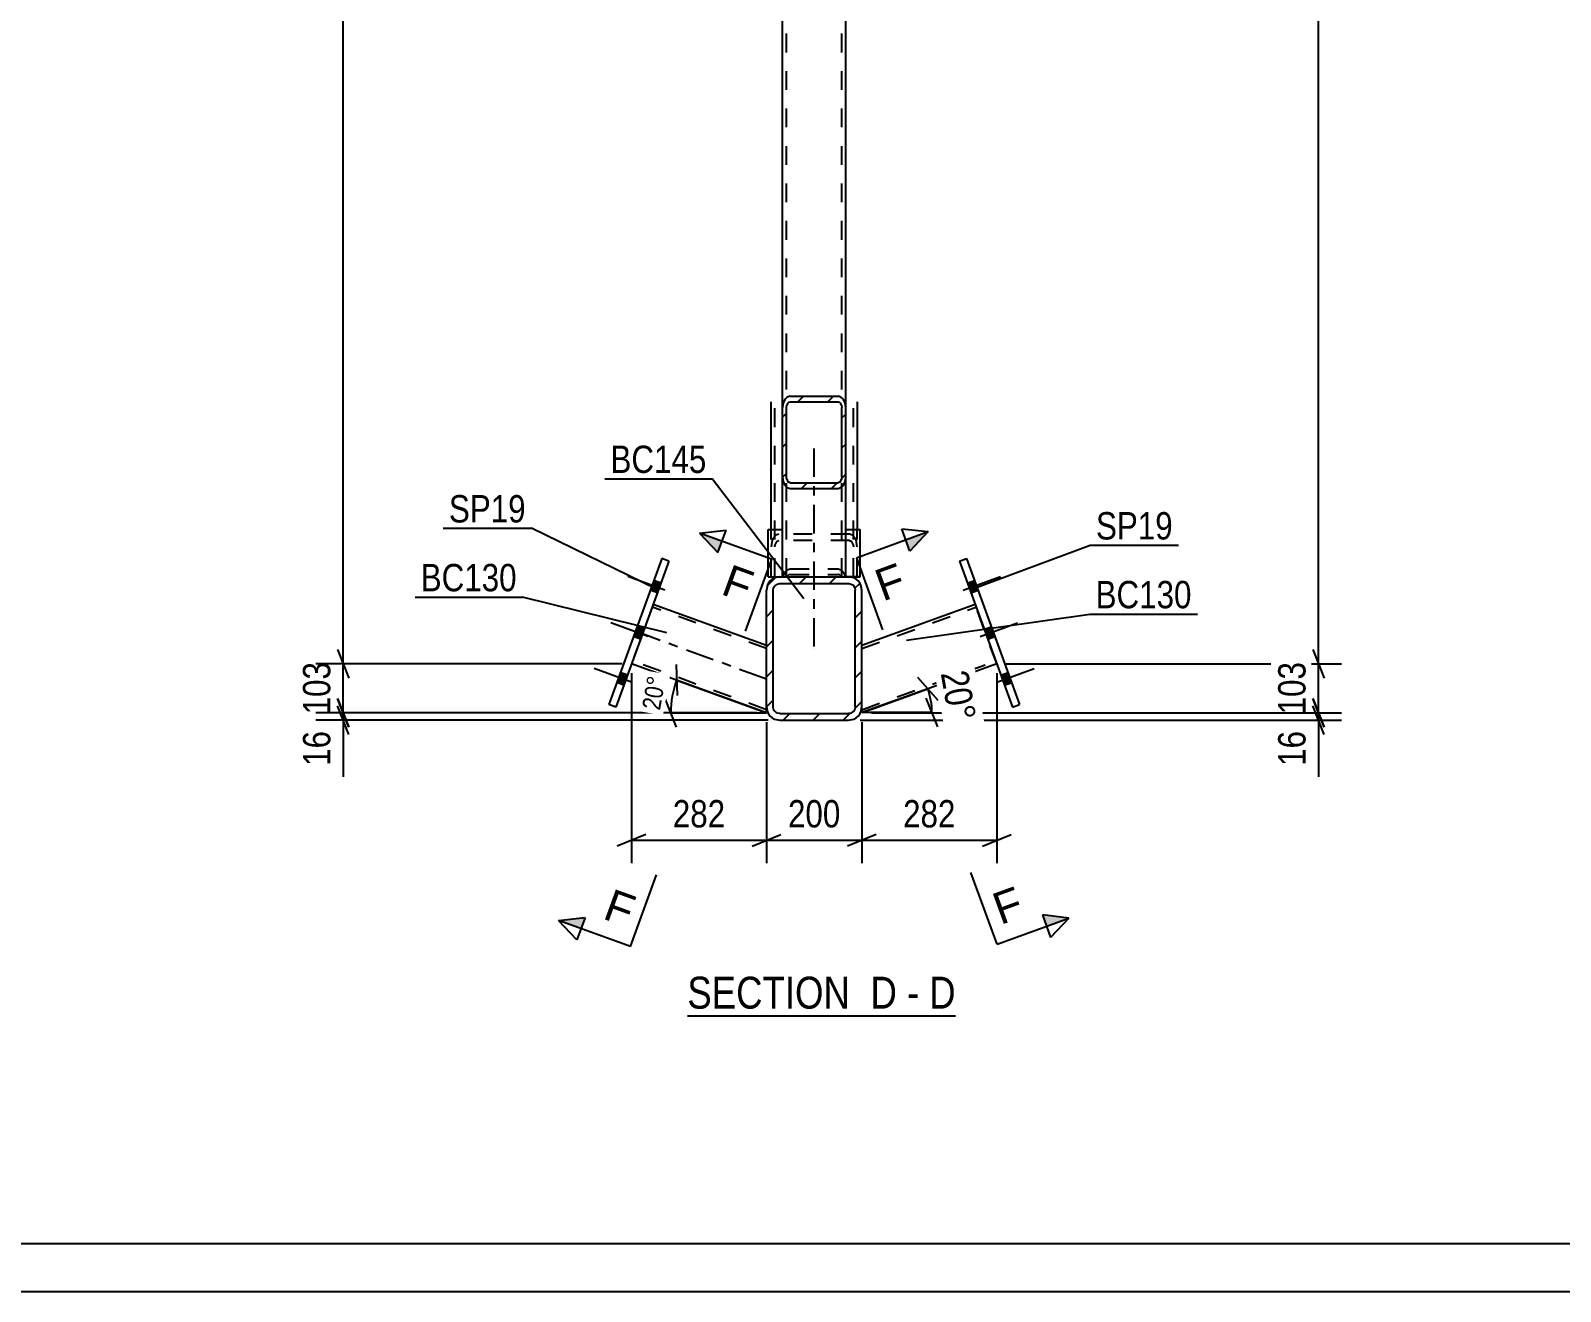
# Model space of a CAD drawing. Header units: millimetres. Extents: x 0 to 1189, y 0 to 841.
# Drawn here: x 160 to 320.1, y 0 to 131.9 of the extents above; entities that cross this region are included whole.
import ezdxf

# ---------------------------------------------------------------- set-up
doc = ezdxf.new("R2010")
doc.units = ezdxf.units.MM
doc.linetypes.add('DXK_LINE_DOT2', pattern=[3.9198, 1.9599, -1.9599])
doc.linetypes.add('DXK_LINE_DOT3', pattern=[5.9187, 2.979, -0.9799, 0.9799, -0.9799])
doc.styles.add('Arial', font='ARIAL.TTF', dxfattribs={"height": 0.2})
doc.styles.add('Arial Narrow', font='ARIALN.TTF', dxfattribs={"height": 0.2})

# ---------------------------------------------------------------- blocks, each defined once
blk = doc.blocks.new('Unknown-717048625-1133')
at = {"color": 5, "linetype": 'Continuous'}
for p, q in [((5, 5), (1184, 5)), ((0, 0), (1189, 0))]:
    blk.add_line(p, q, dxfattribs=at)
blk = doc.blocks.new('Unknown-717048625-15 - 2085')
at = {"color": 6, "linetype": 'Continuous'}
blk.add_line((228.74, 28.84), (256.81, 28.84), dxfattribs=at)
at = {"color": 0, "linetype": 'Continuous'}
for points in [[(246.85, 29.59), (246.85, 33.09), (228.74, 33.09), (228.74, 29.59)], [(250.67, 29.59), (250.67, 33.09), (247.9, 33.09), (247.9, 29.59)], [(252.99, 29.59), (252.99, 33.09), (251.72, 33.09), (251.72, 29.59)], [(256.81, 29.59), (256.81, 33.09), (254.04, 33.09), (254.04, 29.59)]]:
    blk.add_wipeout(points, dxfattribs=at)
at = {"color": 7, "linetype": 'Continuous', "style": 'Arial Narrow'}
for s, p in [('SECTION ', (228.74, 29.59)), ('D', (247.9, 29.59)), ('D', (254.04, 29.59)), ('-', (251.72, 29.59))]:
    blk.add_text(s, height=3.34, dxfattribs=at).set_placement(p)
blk = doc.blocks.new('Part-717048625-2093 - 2085')
at = {"color": 2, "linetype": 'Continuous'}
for p, q in [((237.51, 79.74), (237.51, 93.09)), ((246.51, 93.09), (246.51, 79.74))]:
    blk.add_line(p, q, dxfattribs=at)
at = {"color": 7, "linetype": 'DXK_LINE_DOT2'}
for p, q in [((237.91, 74.77), (237.91, 93.09)), ((246.11, 74.77), (246.11, 93.09)), ((237.51, 74.77), (237.51, 79.74)), ((238.31, 79.24), (238, 79.14)), ((238.15, 78.52), (238.31, 78.57)), ((245.71, 79.24), (238.31, 79.24)), ((245.71, 78.57), (238.31, 78.57)), ((246.01, 79.14), (245.71, 79.24)), ((245.71, 78.57), (245.86, 78.52)), ((246.51, 74.77), (246.51, 79.74)), ((237.57, 78.41), (237.51, 77.9)), ((237.91, 77.9), (237.94, 78.15)), ((246.08, 78.15), (246.11, 77.9)), ((246.51, 77.9), (246.45, 78.41)), ((237.51, 74.77), (246.51, 74.77))]:
    blk.add_line(p, q, dxfattribs=at)
for centre, radius, start, end in [((238.78, 78.18), 1.23, 129.1199, 169.1906), ((238.54, 78.04), 0.616, 129.1199, 169.1906), ((245.47, 78.04), 0.616, 10.8094, 50.8801), ((245.24, 78.18), 1.23, 10.8094, 50.8801)]:
    blk.add_arc(centre, radius, start, end, dxfattribs=at)
blk = doc.blocks.new('Part-717048625-2126 - 2085')
at = {"color": 7, "linetype": 'DXK_LINE_DOT2'}
for p, q in [((245.31, 219.27), (238.71, 219.27)), ((238.71, 219.27), (238.77, 219.27)), ((238.71, 201.54), (238.71, 219.27)), ((239.11, 74.77), (239.11, 219.27)), ((244.91, 74.77), (244.91, 219.27)), ((245.31, 201.54), (245.31, 219.27)), ((238.71, 74.77), (238.71, 92.5)), ((245.31, 74.77), (245.31, 92.5)), ((238.71, 74.77), (245.31, 74.77)), ((238.71, 74.77), (238.77, 74.77))]:
    blk.add_line(p, q, dxfattribs=at)
at = {"color": 2, "linetype": 'Continuous'}
for p, q in [((238.71, 92.5), (238.71, 201.54)), ((245.31, 92.5), (245.31, 201.54))]:
    blk.add_line(p, q, dxfattribs=at)
blk = doc.blocks.new('Part-717048625-2124 - 2085')
at = {"color": 7, "linetype": 'DXK_LINE_DOT2'}
for p, q in [((225.17, 71.89), (222.91, 65.69)), ((237.01, 67.26), (225.07, 71.61)), ((237.01, 61.17), (237.01, 67.58)), ((237.01, 67.24), (237.01, 67.26)), ((237.01, 60.87), (223.01, 65.97))]:
    blk.add_line(p, q, dxfattribs=at)
at = {"color": 2, "linetype": 'Continuous'}
for p, q in [((237.01, 67.58), (225.17, 71.89)), ((222.91, 65.69), (237.01, 60.56)), ((237.01, 60.56), (237.01, 61.17))]:
    blk.add_line(p, q, dxfattribs=at)
at = {"color": 7, "linetype": 'DXK_LINE_DOT3'}
blk.add_line((237.01, 64.07), (224.04, 68.79), dxfattribs=at)
blk = doc.blocks.new('Bolt-717048625-2161 - 2085')
at = {"linetype": 'Continuous'}
for points in [[(225.61, 73.09), (225.98, 74.12), (225.23, 74.39), (224.85, 73.36)], [(225.61, 73.09), (225.98, 74.12), (225.23, 74.39), (224.85, 73.36)], [(225.61, 73.09), (225.98, 74.12), (225.23, 74.39), (224.85, 73.36)], [(223.84, 68.25), (224.22, 69.28), (223.47, 69.55), (223.09, 68.52)], [(223.84, 68.25), (224.22, 69.28), (223.47, 69.55), (223.09, 68.52)], [(222.1, 63.45), (222.48, 64.49), (221.72, 64.76), (221.35, 63.73)], [(222.1, 63.45), (222.48, 64.49), (221.72, 64.76), (221.35, 63.73)], [(222.1, 63.45), (222.48, 64.49), (221.72, 64.76), (221.35, 63.73)]]:
    blk.add_hatch(color=1, dxfattribs=at).paths.add_polyline_path(points)
at = {"color": 1, "linetype": 'Continuous'}
for p, q in [((226.4, 73.38), (222.5, 74.8)), ((226.4, 73.38), (222.5, 74.8)), ((226.4, 73.38), (222.5, 74.8)), ((225.98, 74.12), (225.23, 74.39)), ((225.98, 74.12), (225.23, 74.39)), ((225.98, 74.12), (225.23, 74.39)), ((225.61, 73.09), (224.85, 73.36)), ((225.61, 73.09), (224.85, 73.36)), ((225.61, 73.09), (224.85, 73.36)), ((224.64, 68.54), (220.74, 69.96)), ((224.64, 68.54), (220.74, 69.96)), ((224.22, 69.28), (223.47, 69.55)), ((224.22, 69.28), (223.47, 69.55)), ((223.84, 68.25), (223.09, 68.52)), ((223.84, 68.25), (223.09, 68.52)), ((222.9, 63.75), (219, 65.17)), ((222.9, 63.75), (219, 65.17)), ((222.9, 63.75), (219, 65.17)), ((222.48, 64.49), (221.72, 64.76)), ((222.48, 64.49), (221.72, 64.76)), ((222.48, 64.49), (221.72, 64.76)), ((222.1, 63.45), (221.35, 63.73)), ((222.1, 63.45), (221.35, 63.73)), ((222.1, 63.45), (221.35, 63.73))]:
    blk.add_line(p, q, dxfattribs=at)
blk = doc.blocks.new('Part-717048625-2169 - 2085')
at = {"linetype": 'Continuous'}
h = blk.add_hatch(dxfattribs=at)
h.set_pattern_fill('', scale=0.7, style=0, pattern_type=0)
h.set_pattern_definition([(45, (238.7076, 85.198), (-1.57154, 1.57154), [])])
h.paths.add_polyline_path([(238.71, 92.5), (238.71, 85.2), (238.77, 84.75), (238.94, 84.37), (239.2, 84.12), (239.51, 84.03), (244.51, 84.03), (244.81, 84.12), (245.07, 84.37), (245.25, 84.75), (245.31, 85.2), (245.31, 92.5), (245.25, 92.94), (245.07, 93.32), (244.81, 93.58), (244.51, 93.66), (239.51, 93.66), (239.2, 93.58), (238.94, 93.32), (238.77, 92.94)])
h.paths.add_polyline_path([(239.22, 92.91), (239.35, 93.04), (239.51, 93.08), (244.51, 93.08), (244.66, 93.04), (244.79, 92.91), (244.88, 92.72), (244.91, 92.5), (244.91, 85.2), (244.88, 84.97), (244.79, 84.79), (244.66, 84.66), (244.51, 84.61), (239.51, 84.61), (239.35, 84.66), (239.22, 84.79), (239.14, 84.97), (239.11, 85.2), (239.11, 92.5), (239.14, 92.72)])
at = {"color": 2, "linetype": 'Continuous'}
for p, q in [((238.77, 92.94), (238.71, 92.5)), ((239.51, 93.66), (239.2, 93.58)), ((239.35, 93.04), (239.51, 93.08)), ((239.51, 93.66), (244.51, 93.66)), ((239.51, 93.08), (244.51, 93.08)), ((244.81, 93.58), (244.51, 93.66)), ((244.51, 93.08), (244.66, 93.04)), ((245.31, 92.5), (245.25, 92.94)), ((238.71, 85.2), (238.71, 92.5)), ((239.11, 92.5), (239.14, 92.72)), ((239.11, 85.2), (239.11, 92.5)), ((244.88, 92.72), (244.91, 92.5)), ((244.91, 85.2), (244.91, 92.5)), ((245.31, 85.2), (245.31, 92.5)), ((238.71, 74.77), (238.71, 85.2)), ((238.71, 85.2), (238.77, 84.75)), ((239.14, 84.97), (239.11, 85.2)), ((244.91, 85.2), (244.88, 84.97)), ((245.25, 84.75), (245.31, 85.2)), ((245.31, 74.77), (245.31, 85.2)), ((239.2, 84.12), (239.51, 84.03)), ((239.51, 84.61), (239.35, 84.66)), ((239.51, 84.61), (244.51, 84.61)), ((239.51, 84.03), (244.51, 84.03)), ((244.66, 84.66), (244.51, 84.61)), ((244.51, 84.03), (244.81, 84.12))]:
    blk.add_line(p, q, dxfattribs=at)
at = {"color": 7, "linetype": 'DXK_LINE_DOT2'}
for p, q in [((238.71, 85.2), (238.71, 92.5)), ((239.11, 74.77), (239.11, 92.5)), ((244.91, 74.77), (244.91, 92.5)), ((245.31, 85.2), (245.31, 92.5)), ((239.2, 75.51), (239.51, 75.6)), ((239.51, 75.6), (244.51, 75.6)), ((244.51, 75.6), (244.81, 75.51)), ((238.71, 74.77), (245.31, 74.77)), ((238.75, 74.77), (238.77, 74.87)), ((239.19, 74.77), (239.2, 74.79)), ((239.2, 74.79), (239.22, 74.84)), ((239.35, 74.97), (239.22, 74.84)), ((239.51, 75.01), (239.35, 74.97)), ((239.51, 75.01), (244.51, 75.01)), ((244.66, 74.97), (244.51, 75.01)), ((244.79, 74.84), (244.66, 74.97)), ((244.82, 74.77), (244.79, 74.84)), ((245.25, 74.87), (245.26, 74.77))]:
    blk.add_line(p, q, dxfattribs=at)
at = {"color": 7, "linetype": 'DXK_LINE_DOT3'}
blk.add_line((242.01, 67.48), (242.01, 88.85), dxfattribs=at)
at = {"color": 2, "linetype": 'Continuous'}
for centre, radius, start, end in [((239.8, 92.7), 1.06, 124.4664, 166.7051), ((239.66, 92.6), 0.532, 124.4664, 166.7051), ((244.36, 92.6), 0.532, 13.2949, 55.5336), ((244.21, 92.7), 1.06, 13.2949, 55.5336), ((239.66, 85.1), 0.532, 193.2949, 235.5336), ((244.36, 85.1), 0.532, 304.4664, 346.7051), ((239.8, 85), 1.06, 193.2949, 235.5336), ((244.21, 85), 1.06, 304.4664, 346.7051)]:
    blk.add_arc(centre, radius, start, end, dxfattribs=at)
at = {"color": 7, "linetype": 'DXK_LINE_DOT2'}
for centre, start, end in [((239.8, 74.63), 124.4664, 166.7051), ((244.21, 74.63), 13.2949, 55.5336)]:
    blk.add_arc(centre, 1.06, start, end, dxfattribs=at)
blk = doc.blocks.new('Bolt-717048625-2176 - 2085')
at = {"linetype": 'Continuous'}
for points in [[(259.16, 73.36), (258.78, 74.39), (258.03, 74.12), (258.41, 73.09)], [(259.16, 73.36), (258.78, 74.39), (258.03, 74.12), (258.41, 73.09)], [(259.16, 73.36), (258.78, 74.39), (258.03, 74.12), (258.41, 73.09)], [(260.92, 68.52), (260.55, 69.55), (259.79, 69.28), (260.17, 68.25)], [(260.92, 68.52), (260.55, 69.55), (259.79, 69.28), (260.17, 68.25)], [(262.67, 63.73), (262.29, 64.76), (261.54, 64.49), (261.92, 63.45)], [(262.67, 63.73), (262.29, 64.76), (261.54, 64.49), (261.92, 63.45)], [(262.67, 63.73), (262.29, 64.76), (261.54, 64.49), (261.92, 63.45)]]:
    blk.add_hatch(color=1, dxfattribs=at).paths.add_polyline_path(points)
at = {"color": 1, "linetype": 'Continuous'}
for p, q in [((257.61, 73.38), (261.51, 74.8)), ((257.61, 73.38), (261.51, 74.8)), ((257.61, 73.38), (261.51, 74.8)), ((258.03, 74.12), (258.78, 74.39)), ((258.03, 74.12), (258.78, 74.39)), ((258.03, 74.12), (258.78, 74.39)), ((258.41, 73.09), (259.16, 73.36)), ((258.41, 73.09), (259.16, 73.36)), ((258.41, 73.09), (259.16, 73.36)), ((259.37, 68.54), (263.27, 69.96)), ((259.37, 68.54), (263.27, 69.96)), ((259.79, 69.28), (260.55, 69.55)), ((259.79, 69.28), (260.55, 69.55)), ((260.17, 68.25), (260.92, 68.52)), ((260.17, 68.25), (260.92, 68.52)), ((261.12, 63.75), (265.02, 65.17)), ((261.12, 63.75), (265.02, 65.17)), ((261.12, 63.75), (265.02, 65.17)), ((261.54, 64.49), (262.29, 64.76)), ((261.54, 64.49), (262.29, 64.76)), ((261.54, 64.49), (262.29, 64.76)), ((261.92, 63.45), (262.67, 63.73)), ((261.92, 63.45), (262.67, 63.73)), ((261.92, 63.45), (262.67, 63.73))]:
    blk.add_line(p, q, dxfattribs=at)
blk = doc.blocks.new('Part-717048625-2195 - 2085')
at = {"color": 2, "linetype": 'Continuous'}
for p, q in [((258.85, 71.89), (247.01, 67.58)), ((247.01, 60.56), (261.1, 65.69)), ((247.01, 60.6), (247.01, 61.17)), ((247.01, 60.56), (247.01, 60.6))]:
    blk.add_line(p, q, dxfattribs=at)
at = {"color": 7, "linetype": 'DXK_LINE_DOT2'}
for p, q in [((247.01, 67.26), (258.95, 71.61)), ((261.1, 65.69), (258.85, 71.89)), ((247.01, 61.17), (247.01, 67.58)), ((247.01, 67.24), (247.01, 67.26)), ((247.01, 60.87), (261, 65.97))]:
    blk.add_line(p, q, dxfattribs=at)
blk = doc.blocks.new('Part-717048625-7406 - 2085')
at = {"color": 2, "linetype": 'Continuous'}
for p, q in [((237.21, 74.77), (237.21, 79.74)), ((237.21, 79.74), (238.71, 79.74)), ((237.21, 74.77), (237.21, 74.77)), ((237.21, 74.77), (238.41, 74.77))]:
    blk.add_line(p, q, dxfattribs=at)
at = {"color": 7, "linetype": 'DXK_LINE_DOT2'}
for p, q in [((237.21, 79.74), (238.71, 79.74)), ((238.71, 74.77), (238.71, 79.74)), ((237.21, 74.77), (238.71, 74.77)), ((237.21, 74.77), (237.21, 74.77)), ((238.41, 74.77), (238.71, 74.77)), ((238.71, 74.77), (238.71, 74.77))]:
    blk.add_line(p, q, dxfattribs=at)
blk = doc.blocks.new('Part-717048625-2239 - 2085')
at = {"linetype": 'Continuous'}
h = blk.add_hatch(dxfattribs=at)
h.set_pattern_fill('', scale=0.7, style=0, pattern_type=0)
h.set_pattern_definition([(45, (237.0076, 61.1695), (-1.57154, 1.57154), [])])
h.paths.add_polyline_path([(237.01, 73.37), (237.01, 61.17), (237.11, 60.63), (237.42, 60.18), (237.87, 59.88), (238.41, 59.77), (245.61, 59.77), (246.14, 59.88), (246.6, 60.18), (246.9, 60.63), (247.01, 61.17), (247.01, 73.37), (246.9, 73.91), (246.6, 74.36), (246.14, 74.66), (245.61, 74.77), (238.41, 74.77), (237.87, 74.66), (237.42, 74.36), (237.11, 73.91)])
h.paths.add_polyline_path([(237.91, 73.86), (238.14, 74.02), (238.41, 74.07), (245.61, 74.07), (245.88, 74.02), (246.1, 73.86), (246.25, 73.64), (246.31, 73.37), (246.31, 61.17), (246.25, 60.9), (246.1, 60.67), (245.88, 60.52), (245.61, 60.47), (238.41, 60.47), (238.14, 60.52), (237.91, 60.67), (237.76, 60.9), (237.71, 61.17), (237.71, 73.37), (237.76, 73.64)])
at = {"color": 2, "linetype": 'Continuous'}
for p, q in [((237.11, 73.91), (237.01, 73.37)), ((237.71, 73.37), (237.76, 73.64)), ((238.41, 74.77), (237.87, 74.66)), ((238.14, 74.02), (238.41, 74.07)), ((238.41, 74.77), (245.61, 74.77)), ((238.41, 74.07), (245.61, 74.07)), ((246.14, 74.66), (245.61, 74.77)), ((245.61, 74.07), (245.88, 74.02)), ((246.25, 73.64), (246.31, 73.37)), ((247.01, 73.37), (246.9, 73.91)), ((237.01, 61.17), (237.01, 73.37)), ((237.71, 61.17), (237.71, 73.37)), ((246.31, 61.17), (246.31, 73.37)), ((247.01, 61.17), (247.01, 73.37)), ((237.01, 61.17), (237.11, 60.63)), ((237.76, 60.9), (237.71, 61.17)), ((246.31, 61.17), (246.25, 60.9)), ((246.9, 60.63), (247.01, 61.17)), ((237.87, 59.88), (238.41, 59.77)), ((238.41, 60.47), (238.14, 60.52)), ((238.41, 60.47), (245.61, 60.47)), ((238.41, 59.77), (245.61, 59.77)), ((245.88, 60.52), (245.61, 60.47)), ((245.61, 59.77), (246.14, 59.88))]:
    blk.add_line(p, q, dxfattribs=at)
at = {"color": 7, "linetype": 'DXK_LINE_DOT3'}
blk.add_line((242.01, 67.27), (242.01, 67.27), dxfattribs=at)
at = {"color": 2, "linetype": 'Continuous'}
for centre, radius, start, end in [((238.41, 73.37), 1.4, 112.5, 157.5), ((238.41, 73.37), 0.7, 112.5, 157.5), ((245.61, 73.37), 0.7, 22.5, 67.5), ((245.61, 73.37), 1.4, 22.5, 67.5), ((238.41, 61.17), 0.7, 202.5, 247.5), ((245.61, 61.17), 0.7, 292.5, 337.5), ((238.41, 61.17), 1.4, 202.5, 247.5), ((245.61, 61.17), 1.4, 292.5, 337.5)]:
    blk.add_arc(centre, radius, start, end, dxfattribs=at)
blk = doc.blocks.new('Part-717048625-2253 - 2085')
at = {"color": 2, "linetype": 'Continuous'}
for p, q in [((226.07, 76.7), (220.51, 61.43)), ((226.82, 76.42), (221.26, 61.15)), ((226.82, 76.42), (226.07, 76.7)), ((221.26, 61.15), (220.51, 61.43))]:
    blk.add_line(p, q, dxfattribs=at)
blk = doc.blocks.new('Part-717048625-2276 - 2085')
at = {"color": 2, "linetype": 'Continuous'}
for p, q in [((257.2, 76.42), (257.95, 76.69)), ((257.2, 76.42), (262.75, 61.15)), ((257.95, 76.69), (263.5, 61.42)), ((262.75, 61.15), (263.5, 61.42))]:
    blk.add_line(p, q, dxfattribs=at)
blk = doc.blocks.new('Part-717048625-7407 - 2085')
at = {"color": 2, "linetype": 'Continuous'}
for p, q in [((245.31, 79.74), (246.81, 79.74)), ((246.81, 74.77), (246.81, 79.74)), ((246.81, 74.77), (245.61, 74.77)), ((246.81, 74.77), (246.81, 74.77))]:
    blk.add_line(p, q, dxfattribs=at)
at = {"color": 7, "linetype": 'DXK_LINE_DOT2'}
for p, q in [((245.31, 74.77), (245.31, 79.74)), ((245.31, 79.74), (246.81, 79.74)), ((245.61, 74.77), (245.31, 74.77)), ((245.31, 74.77), (245.31, 74.77)), ((245.31, 74.77), (246.81, 74.77)), ((246.81, 74.77), (246.81, 74.77))]:
    blk.add_line(p, q, dxfattribs=at)
blk = doc.blocks.new('StraightDimension-717048625-2519 - 2085')
at = {"color": 7, "linetype": 'Continuous'}
for p, q in [((222.91, 64.68), (222.91, 44.8)), ((237.01, 59.55), (237.01, 44.8)), ((224.41, 47.8), (221.41, 46.6)), ((222.91, 47.2), (237.01, 47.2)), ((235.51, 46.6), (238.51, 47.8))]:
    blk.add_line(p, q, dxfattribs=at)
at = {"color": 0}
blk.add_wipeout([(233.3, 47.95), (233.3, 52.15), (226.62, 52.15), (226.62, 47.95)], dxfattribs=at)
at = {"color": 3, "style": 'Arial Narrow'}
blk.add_text('282', height=2.863, dxfattribs=at).set_placement((227.22, 48.55))
blk = doc.blocks.new('StraightDimension-717048625-2480 - 2085')
at = {"color": 7, "linetype": 'Continuous'}
for p, q in [((295.36, 227.33), (294.16, 230.33)), ((248.01, 228.83), (297.16, 228.83)), ((294.76, 65.68), (294.76, 228.83)), ((262.1, 65.68), (297.16, 65.68)), ((294.16, 67.18), (295.36, 64.18))]:
    blk.add_line(p, q, dxfattribs=at)
at = {"color": 0}
blk.add_wipeout([(294.01, 151.51), (289.81, 151.51), (289.81, 143), (294.01, 143)], dxfattribs=at)
at = {"color": 3, "style": 'Arial Narrow'}
blk.add_text('3263', height=2.863, rotation=90.0002, dxfattribs=at).set_placement((293.41, 143.6))
blk = doc.blocks.new('StraightDimension-717048625-2438 - 2085')
at = {"color": 7, "linetype": 'Continuous'}
for p, q in [((221.91, 65.68), (189.89, 65.68)), ((192.14, 67.18), (193.34, 64.18)), ((192.74, 60.55), (192.74, 65.68)), ((193.34, 59.05), (192.14, 62.05)), ((236.01, 60.55), (189.89, 60.55))]:
    blk.add_line(p, q, dxfattribs=at)
at = {"color": 0}
blk.add_wipeout([(191.99, 66.46), (187.79, 66.46), (187.79, 59.78), (191.99, 59.78)], dxfattribs=at)
at = {"color": 3, "style": 'Arial Narrow'}
blk.add_text('103', height=2.863, rotation=90.0002, dxfattribs=at).set_placement((191.39, 60.38))
blk = doc.blocks.new('StraightDimension-717048625-2508 - 2085')
at = {"color": 7, "linetype": 'Continuous'}
for p, q in [((237.01, 59.55), (237.01, 44.8)), ((247.01, 59.55), (247.01, 44.8)), ((235.51, 46.6), (238.51, 47.8)), ((237.01, 47.2), (247.01, 47.2)), ((248.51, 47.8), (245.51, 46.6))]:
    blk.add_line(p, q, dxfattribs=at)
at = {"color": 0}
blk.add_wipeout([(245.35, 47.95), (245.35, 52.15), (238.67, 52.15), (238.67, 47.95)], dxfattribs=at)
at = {"color": 3, "style": 'Arial Narrow'}
blk.add_text('200', height=2.863, dxfattribs=at).set_placement((239.27, 48.55))
blk = doc.blocks.new('StraightDimension-717048625-2445 - 2085')
at = {"color": 7, "linetype": 'Continuous'}
for p, q in [((193.34, 227.33), (192.14, 230.33)), ((236.01, 228.83), (189.89, 228.83)), ((192.74, 65.68), (192.74, 228.83)), ((221.91, 65.68), (189.89, 65.68)), ((192.14, 67.18), (193.34, 64.18))]:
    blk.add_line(p, q, dxfattribs=at)
at = {"color": 0}
blk.add_wipeout([(191.99, 151.51), (187.79, 151.51), (187.79, 143), (191.99, 143)], dxfattribs=at)
at = {"color": 3, "style": 'Arial Narrow'}
blk.add_text('3263', height=2.863, rotation=90.0002, dxfattribs=at).set_placement((191.39, 143.6))
blk = doc.blocks.new('StraightDimension-717048625-2487 - 2085')
at = {"color": 7, "linetype": 'Continuous'}
for p, q in [((262.1, 65.68), (297.16, 65.68)), ((294.16, 67.18), (295.36, 64.18)), ((294.76, 60.55), (294.76, 65.68)), ((295.36, 59.05), (294.16, 62.05)), ((248.01, 60.55), (297.16, 60.55))]:
    blk.add_line(p, q, dxfattribs=at)
at = {"color": 0}
blk.add_wipeout([(294.01, 66.46), (289.81, 66.46), (289.81, 59.78), (294.01, 59.78)], dxfattribs=at)
at = {"color": 3, "style": 'Arial Narrow'}
blk.add_text('103', height=2.863, rotation=90.0002, dxfattribs=at).set_placement((293.41, 60.38))
blk = doc.blocks.new('StraightDimension-717048625-2459 - 2085')
at = {"color": 7, "linetype": 'Continuous'}
for p, q in [((192.14, 62.05), (193.34, 59.05)), ((193.34, 58.27), (192.14, 61.27)), ((236.01, 60.55), (189.89, 60.55)), ((237.21, 59.77), (189.89, 59.77)), ((192.74, 59.77), (192.74, 60.55))]:
    blk.add_line(p, q, dxfattribs=at)
at = {"color": 0}
blk.add_wipeout([(191.99, 59.24), (187.79, 59.24), (187.79, 54.39), (191.99, 54.39)], dxfattribs=at)
at = {"color": 7, "linetype": 'Continuous'}
blk.add_line((192.74, 59.77), (192.74, 53.86), dxfattribs=at)
blk.add_line((192.74, 59.77), (192.74, 53.86), dxfattribs=at)
at = {"color": 3, "style": 'Arial Narrow'}
blk.add_text('16', height=2.863, rotation=90.0002, dxfattribs=at).set_placement((191.39, 54.99))
blk = doc.blocks.new('StraightDimension-717048625-2494 - 2085')
at = {"color": 7, "linetype": 'Continuous'}
for p, q in [((294.16, 62.05), (295.36, 59.05)), ((295.36, 58.27), (294.16, 61.27)), ((246.81, 59.77), (297.16, 59.77)), ((248.01, 60.55), (297.16, 60.55)), ((294.76, 59.77), (294.76, 60.55))]:
    blk.add_line(p, q, dxfattribs=at)
at = {"color": 0}
blk.add_wipeout([(294.01, 59.24), (289.81, 59.24), (289.81, 54.39), (294.01, 54.39)], dxfattribs=at)
at = {"color": 7, "linetype": 'Continuous'}
blk.add_line((294.76, 59.77), (294.76, 53.86), dxfattribs=at)
blk.add_line((294.76, 59.77), (294.76, 53.86), dxfattribs=at)
at = {"color": 3, "style": 'Arial Narrow'}
blk.add_text('16', height=2.863, rotation=90.0002, dxfattribs=at).set_placement((293.41, 54.99))
blk = doc.blocks.new('StraightDimension-717048625-2515 - 2085')
at = {"color": 7, "linetype": 'Continuous'}
for p, q in [((261.1, 64.68), (261.1, 44.8)), ((247.01, 59.55), (247.01, 44.8)), ((248.51, 47.8), (245.51, 46.6)), ((247.01, 47.2), (261.1, 47.2)), ((259.6, 46.6), (262.6, 47.8))]:
    blk.add_line(p, q, dxfattribs=at)
at = {"color": 0}
blk.add_wipeout([(257.4, 47.95), (257.4, 52.15), (250.71, 52.15), (250.71, 47.95)], dxfattribs=at)
at = {"color": 3, "style": 'Arial Narrow'}
blk.add_text('282', height=2.863, dxfattribs=at).set_placement((251.31, 48.55))
blk = doc.blocks.new('AngleDimension-717048625-2528 - 2085')
at = {"color": 7, "linetype": 'Continuous'}
for p, q in [((227.56, 65.59), (227.66, 62.36)), ((236.07, 60.9), (227.61, 63.97)), ((227.61, 63.97), (237.01, 60.55)), ((227.61, 59.05), (226.41, 62.05)), ((227.01, 60.55), (237.01, 60.55))]:
    blk.add_line(p, q, dxfattribs=at)
blk.add_arc((237.01, 60.55), 10, 160, 180, dxfattribs=at)
at = {"color": 0}
blk.add_wipeout([(226.94, 64.52), (224.18, 65), (223.44, 60.76), (226.19, 60.27)], dxfattribs=at)
at = {"color": 3, "style": 'Arial Narrow'}
blk.add_text('20°', height=1.909, rotation=80.0021, dxfattribs=at).set_placement((225.87, 60.74))
blk = doc.blocks.new('AngleDimension-717048625-14510 - 2085')
at = {"color": 7, "linetype": 'Continuous'}
for p, q in [((252.81, 64.26), (254.96, 61.85)), ((253.89, 63.06), (247.01, 60.56)), ((247.95, 60.9), (253.89, 63.06)), ((254.93, 59.06), (253.73, 62.06)), ((254.33, 60.56), (247.01, 60.56))]:
    blk.add_line(p, q, dxfattribs=at)
blk.add_arc((247.01, 60.56), 7.32, 0, 19.9999, dxfattribs=at)
at = {"color": 0}
blk.add_wipeout([(255.66, 58.8), (259.8, 59.53), (258.68, 65.89), (254.54, 65.16)], dxfattribs=at)
at = {"color": 3, "style": 'Arial Narrow'}
blk.add_text('20°', height=2.863, rotation=-80.0021, dxfattribs=at).set_placement((255.24, 64.68))
blk = doc.blocks.new('Mark-717048625-2120 - 2085')
at = {"color": 0}
blk.add_wipeout([(210.9, 73.26), (210.9, 76.26), (200.85, 76.26), (200.85, 73.26)], dxfattribs=at)
blk.add_wipeout([(210.9, 73.26), (210.9, 76.26), (200.85, 76.26), (200.85, 73.26)], dxfattribs=at)
at = {"color": 30, "linetype": 'Continuous'}
for p in [(200.25, 72.66), (226.61, 68.92)]:
    blk.add_line(p, (211.5, 72.66), dxfattribs=at)
at = {"color": 3, "style": 'Arial Narrow'}
blk.add_text('BC130', height=2.863, dxfattribs=at).set_placement((200.85, 73.26))
blk = doc.blocks.new('Mark-717048625-2191 - 2085')
at = {"color": 0}
blk.add_wipeout([(281.5, 71.48), (281.5, 74.48), (271.45, 74.48), (271.45, 71.48)], dxfattribs=at)
blk.add_wipeout([(281.5, 71.48), (281.5, 74.48), (271.45, 74.48), (271.45, 71.48)], dxfattribs=at)
at = {"color": 30, "linetype": 'Continuous'}
for p, q in [((251.67, 68.14), (270.85, 70.88)), ((270.85, 70.88), (282.1, 70.88))]:
    blk.add_line(p, q, dxfattribs=at)
at = {"color": 3, "style": 'Arial Narrow'}
blk.add_text('BC130', height=2.863, dxfattribs=at).set_placement((271.45, 71.48))
blk = doc.blocks.new('Mark-717048625-2235 - 2085')
at = {"color": 0}
blk.add_wipeout([(230.75, 85.64), (230.75, 88.64), (220.7, 88.64), (220.7, 85.64)], dxfattribs=at)
blk.add_wipeout([(230.75, 85.64), (230.75, 88.64), (220.7, 88.64), (220.7, 85.64)], dxfattribs=at)
at = {"color": 30, "linetype": 'Continuous'}
for p in [(220.1, 85.04), (240.94, 72.46)]:
    blk.add_line(p, (231.35, 85.04), dxfattribs=at)
at = {"color": 3, "style": 'Arial Narrow'}
blk.add_text('BC145', height=2.863, dxfattribs=at).set_placement((220.7, 85.64))
blk = doc.blocks.new('SectionMark-717048625-2567 - 2085')
at = {"linetype": 'Continuous'}
for points in [[(252.03, 77.47), (251.6, 78.64), (253.95, 79.5)], [(266.31, 38.22), (265.88, 39.39), (268.66, 39.07)]]:
    blk.add_hatch(color=6, dxfattribs=at).paths.add_polyline_path(points)
at = {"color": 6, "linetype": 'Continuous'}
for p, q in [((252.03, 77.47), (251.17, 79.81)), ((251.17, 79.81), (253.95, 79.5)), ((253.95, 79.5), (252.03, 77.47)), ((268.66, 39.07), (265.88, 39.39)), ((265.88, 39.39), (266.74, 37.04)), ((268.66, 39.07), (266.74, 37.04))]:
    blk.add_line(p, q, dxfattribs=at)
at = {"color": 0, "linetype": 'Continuous'}
for points in [[(251.84, 73.14), (250.65, 76.43), (247.97, 75.46), (249.17, 72.17)], [(264.16, 39.3), (262.97, 42.58), (260.29, 41.61), (261.49, 38.32)]]:
    blk.add_wipeout(points, dxfattribs=at)
at = {"color": 6, "linetype": 'Continuous'}
for p, q in [((246.43, 76.76), (253.95, 79.5)), ((246.43, 76.76), (249.17, 69.24)), ((261.14, 36.33), (258.41, 43.85)), ((261.14, 36.33), (268.66, 39.07))]:
    blk.add_line(p, q, dxfattribs=at)
at = {"color": 3, "linetype": 'Continuous', "style": 'Arial'}
for p in [(249.17, 72.17), (261.49, 38.32)]:
    blk.add_text('F', height=3.34, rotation=20.002, dxfattribs=at).set_placement(p)
blk = doc.blocks.new('Mark-717048625-2249 - 2085')
at = {"color": 0}
blk.add_wipeout([(211.84, 80.46), (211.84, 83.46), (203.8, 83.46), (203.8, 80.46)], dxfattribs=at)
blk.add_wipeout([(211.84, 80.46), (211.84, 83.46), (203.8, 83.46), (203.8, 80.46)], dxfattribs=at)
at = {"color": 30, "linetype": 'Continuous'}
for p in [(203.2, 79.86), (225.5, 73.47)]:
    blk.add_line(p, (212.44, 79.86), dxfattribs=at)
at = {"color": 3, "style": 'Arial Narrow'}
blk.add_text('SP19', height=2.863, dxfattribs=at).set_placement((203.8, 80.46))
blk = doc.blocks.new('Mark-717048625-2272 - 2085')
at = {"color": 0}
blk.add_wipeout([(279.53, 78.68), (279.53, 81.68), (271.49, 81.68), (271.49, 78.68)], dxfattribs=at)
blk.add_wipeout([(279.53, 78.68), (279.53, 81.68), (271.49, 81.68), (271.49, 78.68)], dxfattribs=at)
at = {"color": 30, "linetype": 'Continuous'}
for p, q in [((258.51, 73.47), (270.89, 78.08)), ((270.89, 78.08), (280.13, 78.08))]:
    blk.add_line(p, q, dxfattribs=at)
at = {"color": 3, "style": 'Arial Narrow'}
blk.add_text('SP19', height=2.863, dxfattribs=at).set_placement((271.49, 78.68))
blk = doc.blocks.new('SectionMark-717048625-2571 - 2085')
at = {"linetype": 'Continuous'}
for points in [[(232.36, 78.5), (231.94, 77.32), (230.02, 79.35)], [(218.04, 39.14), (217.61, 37.97), (215.26, 38.82)]]:
    blk.add_hatch(color=6, dxfattribs=at).paths.add_polyline_path(points)
at = {"color": 6, "linetype": 'Continuous'}
for p, q in [((230.02, 79.35), (232.79, 79.67)), ((230.02, 79.35), (231.94, 77.32)), ((231.94, 77.32), (232.79, 79.67)), ((215.26, 38.82), (218.04, 39.14)), ((217.18, 36.79), (215.26, 38.82)), ((218.04, 39.14), (217.18, 36.79))]:
    blk.add_line(p, q, dxfattribs=at)
at = {"color": 0, "linetype": 'Continuous'}
for points in [[(234.8, 72.03), (235.99, 75.31), (233.32, 76.29), (232.12, 73)], [(222.44, 38.07), (223.64, 41.36), (220.96, 42.34), (219.76, 39.05)]]:
    blk.add_wipeout(points, dxfattribs=at)
at = {"color": 6, "linetype": 'Continuous'}
for p, q in [((237.53, 76.62), (230.02, 79.35)), ((237.53, 76.62), (234.8, 69.1)), ((222.78, 36.09), (225.52, 43.6)), ((222.78, 36.09), (215.26, 38.82))]:
    blk.add_line(p, q, dxfattribs=at)
at = {"color": 3, "linetype": 'Continuous', "style": 'Arial'}
for p in [(232.12, 73), (219.76, 39.05)]:
    blk.add_text('F', height=3.34, rotation=-20.002, dxfattribs=at).set_placement(p)

msp = doc.modelspace()

# ---------------------------------------------------------------- block references
for name in ['Unknown-717048625-1133', 'Part-717048625-2126 - 2085', 'Part-717048625-2093 - 2085', 'Part-717048625-2169 - 2085', 'Part-717048625-7406 - 2085', 'Part-717048625-7407 - 2085', 'Part-717048625-2253 - 2085', 'Part-717048625-2276 - 2085', 'Bolt-717048625-2161 - 2085', 'Part-717048625-2239 - 2085', 'Bolt-717048625-2176 - 2085', 'Part-717048625-2124 - 2085', 'Part-717048625-2195 - 2085']:
    msp.add_blockref(name, (0, 0))

# ---------------------------------------------------------------- next in the draw order: block references
for name in ['StraightDimension-717048625-2480 - 2085', 'StraightDimension-717048625-2519 - 2085', 'Unknown-717048625-15 - 2085']:
    msp.add_blockref(name, (0, 0))

# ---------------------------------------------------------------- next in the draw order: block references
for name in ['Mark-717048625-2191 - 2085', 'StraightDimension-717048625-2438 - 2085']:
    msp.add_blockref(name, (0, 0))

# ---------------------------------------------------------------- next in the draw order: block references
for name in ['StraightDimension-717048625-2445 - 2085', 'StraightDimension-717048625-2508 - 2085']:
    msp.add_blockref(name, (0, 0))

# ---------------------------------------------------------------- next in the draw order: block references
for name in ['Mark-717048625-2120 - 2085', 'StraightDimension-717048625-2487 - 2085', 'StraightDimension-717048625-2459 - 2085']:
    msp.add_blockref(name, (0, 0))

# ---------------------------------------------------------------- next in the draw order: block references
for name in ['Mark-717048625-2235 - 2085', 'AngleDimension-717048625-2528 - 2085', 'StraightDimension-717048625-2494 - 2085']:
    msp.add_blockref(name, (0, 0))

# ---------------------------------------------------------------- next in the draw order: block references
for name in ['Mark-717048625-2249 - 2085', 'StraightDimension-717048625-2515 - 2085']:
    msp.add_blockref(name, (0, 0))

# ---------------------------------------------------------------- next in the draw order: block references
for name in ['SectionMark-717048625-2571 - 2085', 'AngleDimension-717048625-14510 - 2085']:
    msp.add_blockref(name, (0, 0))

# ---------------------------------------------------------------- next in the draw order: block references
msp.add_blockref('SectionMark-717048625-2567 - 2085', (0, 0))

# ---------------------------------------------------------------- next in the draw order: block references
msp.add_blockref('Mark-717048625-2272 - 2085', (0, 0))

doc.saveas('drawing.dxf')
